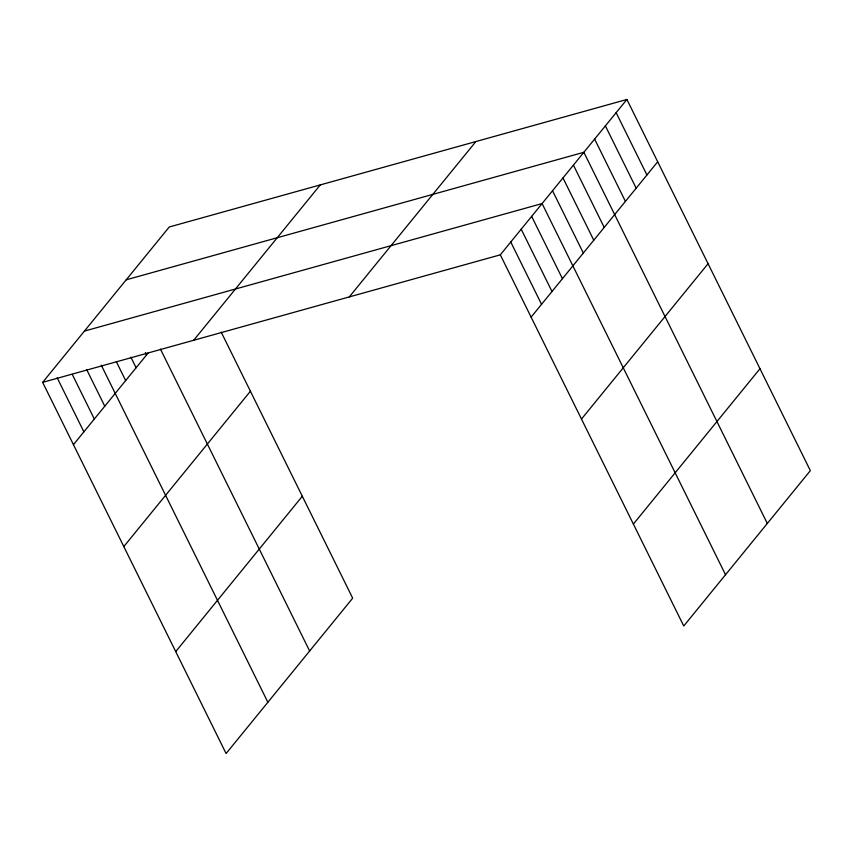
<?xml version="1.0" encoding="UTF-8"?>
<svg xmlns="http://www.w3.org/2000/svg" width="853" height="853" viewBox="0 0 853 853"><rect width="100%" height="100%" fill="white"/><g stroke="black" fill="none" stroke-linecap="round" stroke-linejoin="round"><path stroke-width="1.28" d="M221.215 332.158L352.684 598.166L226.098 753.53L42.65 382.357L169.246 226.994L626.902 99.47L810.35 470.643L683.754 626.006L500.316 254.834L626.902 99.47M73.443 444.658L148.155 352.971M193.684 340.272L320.27 184.92M123.813 546.581L250.409 391.228M349.282 296.919L475.878 141.555M175.718 651.596L302.314 496.243M531.11 317.135L657.695 161.782M581.479 419.058L708.075 263.705M633.384 524.073L759.98 368.72M126.201 279.816L583.868 152.292L767.305 523.465M84.426 331.092L542.092 203.568L725.53 574.73M42.65 382.357L500.316 254.834M616.143 112.681L646.937 174.982M605.385 125.881L636.178 188.193M594.626 139.092L625.42 201.393M573.419 165.109L604.212 227.42M562.98 177.925L593.773 240.237M552.531 190.752L583.324 253.053M531.643 216.385L562.436 278.686M521.204 229.201L551.998 291.502M510.755 242.017L541.548 304.318M160.428 349.069L309.639 650.988M145.383 352.588L146.545 354.944M130.872 357.172L136.107 367.76M116.371 361.768L125.658 380.577M101.272 365.18L267.863 702.254M86.761 369.765L104.77 406.209M72.249 374.35L94.331 419.026M57.162 377.762L83.882 431.842"/></g></svg>
